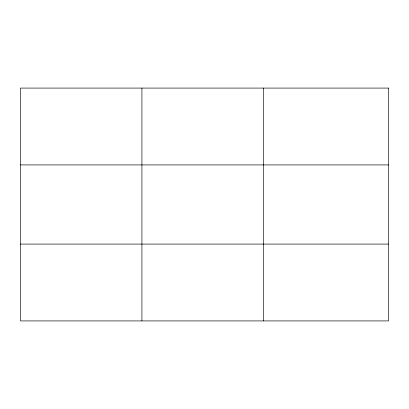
<?xml version="1.0" encoding="UTF-8"?>
<svg xmlns="http://www.w3.org/2000/svg" width="409" height="409" viewBox="0 0 409 409"><rect width="100%" height="100%" fill="white"/><g stroke="black" fill="none" stroke-linecap="round" stroke-linejoin="round"><path stroke-width="0.61" d="M141.923 320.917L141.923 88.083M263.396 320.917L263.396 88.083M20.45 164.919L388.55 164.919M20.45 244.081L388.55 244.081M388.55 88.083L388.55 320.917L20.45 320.917L20.45 88.083L388.55 88.083"/></g></svg>
